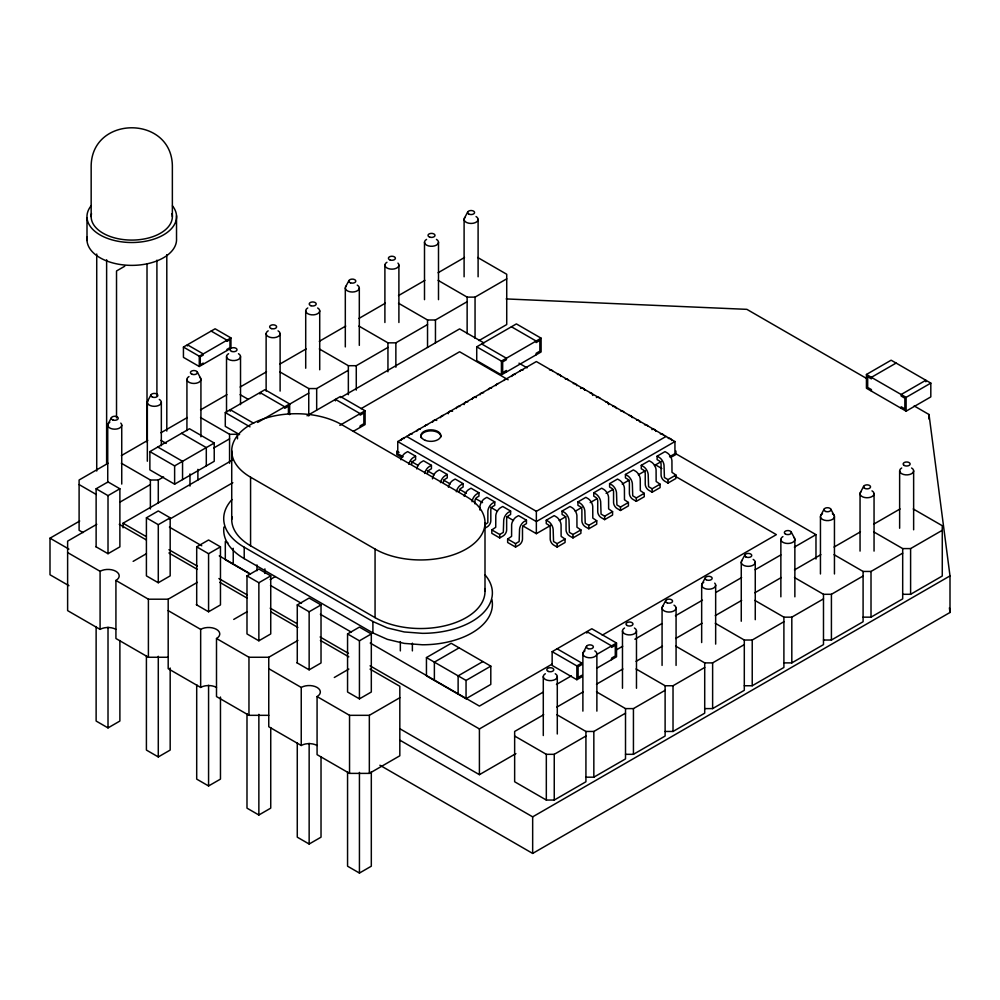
<?xml version="1.0" encoding="UTF-8"?>
<svg xmlns="http://www.w3.org/2000/svg" width="1000" height="1000" viewBox="0 0 1000 1000"><rect width="100%" height="100%" fill="white"/><g stroke="black" fill="none" stroke-linecap="round" stroke-linejoin="round"><path stroke-width="1.5" d="M107.975 424.087L111.363 417.762M147.575 401.238L150.95 394.9M345.55 286.938L348.925 280.6M464.338 218.35L467.713 212.013M583.125 652.688L586.5 646.363M662.312 606.975L665.688 600.638M701.9 584.113L705.288 577.775M741.5 561.25L744.887 554.913M820.688 515.538L824.075 509.2M860.288 492.675L863.662 486.337M124.75 266.225L116.525 270.975L116.525 417.837M183.438 347.075L215.113 328.787L230.95 337.925L230.95 348.212L199.275 366.5L183.438 357.362L183.438 347.075L199.275 356.213L230.95 337.925M108.138 463.237L79.1 480L79.1 530.3L83.062 532.587M121.337 455.625L147.738 440.375M160.938 432.762L187.325 417.525M200.525 409.9L226.925 394.663M240.125 387.038L266.525 371.8M279.713 364.175L306.112 348.938M319.312 341.325L345.712 326.075M358.913 318.463L385.3 303.225M398.5 295.6L424.9 280.363M438.1 272.738L464.5 257.5M149.875 451.6L189.475 428.738L214.225 443.025L214.225 461.312L174.625 484.175L149.875 469.888L149.875 451.6L174.625 465.887L214.225 443.025M239.6 434.625L225.287 426.375L225.287 412.587L264.962 389.688L289.662 403.95L289.662 414.675M96.125 546.85L96.125 488.775L108.012 481.925L119.887 488.775L119.887 546.85L108.012 553.7L95.712 546.6M96.125 488.775L108.012 495.637L119.887 488.775M68.925 585.688L50 574.763L50 538.188L79.713 521.025M257.663 422.425L289.662 403.95M120.013 502.1L150.375 484.575M121.337 463.237L150.375 480L158.287 480L163.575 476.95M213.725 448L229.562 438.85M288.962 404.562L308.75 393.137M279.713 371.8L308.75 388.562L316.675 388.562L348.35 370.275M319.312 348.938L348.35 365.7L356.275 365.7L387.95 347.413M358.913 326.075L387.95 342.837L395.863 342.837L427.537 324.55M398.5 303.225L427.537 319.988L435.462 319.988L467.137 301.7M438.1 280.363L467.137 297.125L475.05 297.125L506.725 278.837M96.788 524.3L67.625 541.138L67.625 610.625L100.087 629.375A11.2 6.463 0 0 1 115.925 629.375M307.025 415.763L340.387 396.5L365.1 410.763L365.1 424.55L353.375 431.312M123.05 527.788L123.05 523.212L232.537 460M340.662 397.575L459.613 328.9L483.913 342.925M146.412 517.812L158.287 510.95L170.175 517.812L170.175 575.875L158.287 582.737L146.412 575.875L146.412 517.812L158.287 524.675L170.175 517.812M169.4 519.312L232.838 482.688M361.075 408.65L459.613 351.763L508.137 379.775M479.012 340.562L506.725 324.55L506.725 274.262L477.7 257.5M339.85 425.337L365.1 410.763M476.725 346.825L516.388 323.913L541.1 338.175L541.1 351.962L501.425 374.875L476.725 360.6L476.725 346.825L501.425 361.087L541.1 338.175M133.15 561.362L146.4 553.713M196.7 604.913L196.7 546.85L208.575 539.987L220.463 546.85L220.463 604.913L208.575 611.775L196.287 604.675M403.15 456.775L397.762 453.675L397.762 441.562L536.35 361.55L674.938 441.562L674.938 453.675L669.55 456.775M196.7 546.85L208.575 553.7L220.463 546.85M411.625 464.188A2.8 1.613 -60 0 1 413.612 460.763L415.588 459.613L415.588 456.188L412.962 457.75A7.013 4.05 -60 0 0 408.825 464.325M67.625 552.562L100.087 571.312A11.2 6.463 0 0 1 115.925 571.312A11.2 6.463 0 0 1 115.925 580.45L148.4 599.2L168.188 599.2L197.35 582.362M427.463 473.338A2.8 1.613 -60 0 1 429.45 469.9L431.425 468.762L431.425 465.337L428.8 466.887A7.013 4.05 -60 0 0 424.663 473.475M246.988 575.875L258.863 569.025L270.738 575.875L270.738 633.938L258.863 640.8L246.988 633.938L246.988 575.875L258.863 582.737L270.738 575.875M443.3 482.475A2.8 1.613 -60 0 1 445.288 479.05L447.262 477.9L447.262 474.475L444.637 476.037A7.013 4.05 -60 0 0 440.5 482.612M270.113 579.575L275.325 576.575M459.137 491.625A2.8 1.613 -60 0 1 461.125 488.188L463.1 487.05L463.1 483.625L460.475 485.175A7.013 4.05 -60 0 0 456.337 491.763M233.725 619.425L246.975 611.775M474.975 503.862L474.975 500.763A2.8 1.613 -60 0 1 476.962 497.337L478.938 496.188L478.938 492.762L476.312 494.325A7.013 4.05 -60 0 0 472.05 501.712M297.275 662.975L297.275 604.913L309.15 598.05L321.025 604.913L321.025 662.975L309.15 669.837L296.863 662.738M485.037 528.1L487.35 526.775A4.9 2.825 -60 0 0 490.812 520.763L490.812 509.913A2.8 1.613 -60 0 1 492.8 506.475L494.775 505.337L494.775 501.912L492.15 503.462A7.013 4.05 -60 0 0 487.887 510.85L487.825 522.638L485.012 524.688M96.125 626.587L96.125 721.038L108.012 727.9L119.887 721.038L119.887 640.525M297.275 604.913L309.15 611.763L321.025 604.913M510.613 511.05L507.987 512.612A7.013 4.05 -60 0 0 503.725 520L503.312 532.388L499.725 534.487L491.812 529.913L491.812 533.337L499.725 537.913L503.188 535.913A4.9 2.825 -60 0 0 506.65 529.913L506.65 519.05A2.8 1.613 -60 0 1 508.638 515.625L510.613 514.487L510.613 511.05L502.7 506.475L500.075 508.038A7.013 4.05 -60 0 0 495.8 515.425L495.725 527.3L491.812 529.913M168.188 610.625L200.662 629.375A11.2 6.463 0 0 1 216.5 629.375A11.2 6.463 0 0 1 216.5 638.513L248.962 657.262L268.762 657.262L297.925 640.425M406.65 436.438L536.35 511.325L666.062 436.438M526.45 520.2L523.825 521.75A7.013 4.05 -60 0 0 519.562 529.15L519.15 541.525L515.562 543.625L507.65 539.05L507.65 542.487L515.562 547.062L519.025 545.062A4.9 2.825 -60 0 0 522.487 539.05L522.487 528.2A2.8 1.613 -60 0 1 524.475 524.763L526.45 523.625L526.45 520.2L518.538 515.625L515.913 517.188A7.013 4.05 -60 0 0 511.637 524.575L511.587 536.362L507.65 539.05M674.938 441.562L536.35 521.575L397.762 441.562M347.562 633.938L359.438 627.087L371.312 633.938L371.312 692.013L359.438 698.863L347.562 692.013L347.562 633.938L359.438 640.8L371.312 633.938M546.25 520.2L554.175 515.625L556.8 517.188A7.013 4.05 60 0 1 561.062 524.575L561.125 536.362L565.062 539.05L565.062 542.487L557.137 547.062L553.675 545.062A4.9 2.825 60 0 1 550.212 539.05L550.212 528.2A2.8 1.613 60 0 0 548.225 524.763L546.25 523.625L546.25 520.2L548.875 521.75A7.013 4.05 60 0 1 553.138 529.15L553.55 541.525L557.137 543.625L565.062 539.05M562.087 511.05L570.013 506.475L572.638 508.038A7.013 4.05 60 0 1 576.9 515.425L576.962 527.212L580.9 529.913L580.9 533.337L572.975 537.913L569.513 535.913A4.9 2.825 60 0 1 566.05 529.913L566.05 519.05A2.8 1.613 60 0 0 564.062 515.625L562.087 514.487L562.087 511.05L564.712 512.612A7.013 4.05 60 0 1 568.987 520L569.388 532.388L572.975 534.487L580.9 529.913M577.925 501.912L585.85 497.337L588.475 498.9A7.013 4.05 60 0 1 592.737 506.287L592.8 518.075L596.737 520.763L596.737 524.2L588.812 528.775L585.35 526.775A4.9 2.825 60 0 1 581.888 520.763L581.888 509.913A2.8 1.613 60 0 0 579.913 506.475L577.925 505.337L577.925 501.912L580.55 503.462A7.013 4.05 60 0 1 584.825 510.85L585.225 523.237L588.812 525.337L596.737 520.763M593.763 492.762L601.688 488.188L604.312 489.75A7.013 4.05 60 0 1 608.575 497.137L608.638 508.925L612.575 511.625L612.575 515.05L604.65 519.625L601.188 517.625A4.9 2.825 60 0 1 597.725 511.625L597.725 500.763A2.8 1.613 60 0 0 595.75 497.337L593.763 496.188L593.763 492.762L596.388 494.325A7.013 4.05 60 0 1 600.662 501.712L601.062 514.1L604.65 516.2L612.575 511.625M609.6 483.625L617.525 479.05L620.15 480.6A7.013 4.05 60 0 1 624.412 488L624.475 499.787L628.413 502.475L628.413 505.913L620.487 510.475L617.025 508.475A4.9 2.825 60 0 1 613.562 502.475L613.562 491.625A2.8 1.613 60 0 0 611.587 488.188L609.6 487.05L609.6 483.625L612.225 485.175A7.013 4.05 60 0 1 616.5 492.562L616.9 504.95L620.487 507.05L628.413 502.475M625.438 474.475L633.362 469.9L635.988 471.463A7.013 4.05 60 0 1 640.25 478.85L640.312 490.637L644.25 493.338L644.25 496.763L636.325 501.337L632.863 499.338A4.9 2.825 60 0 1 629.4 493.338L629.4 482.475A2.8 1.613 60 0 0 627.425 479.05L625.438 477.9L625.438 474.475L628.062 476.037A7.013 4.05 60 0 1 632.337 483.425L632.737 495.812L636.325 497.912L644.25 493.338M641.275 465.337L649.2 460.763L651.825 462.312A7.013 4.05 60 0 1 656.087 469.712L656.15 481.488L660.088 484.188L660.088 487.625L652.163 492.188L648.7 490.188A4.9 2.825 60 0 1 645.238 484.188L645.238 473.338A2.8 1.613 60 0 0 643.263 469.9L641.275 468.762L641.275 465.337L643.9 466.887A7.013 4.05 60 0 1 648.175 474.275L648.575 486.662L652.163 488.762L660.088 484.188M657.113 456.188L665.037 451.613L667.663 453.175A7.013 4.05 60 0 1 671.925 460.562L671.988 472.35L675.925 475.05L675.925 478.475L668 483.05L664.538 481.05A4.9 2.825 60 0 1 661.075 475.05L661.075 464.188A2.8 1.613 60 0 0 659.1 460.763L657.113 459.613L657.113 456.188L659.75 457.75A7.013 4.05 60 0 1 664.013 465.138L664.412 477.525L668 479.625L675.925 475.05M522.9 525.913L536.35 533.675L551.15 525.138M559.163 520.513L565.95 516.587M575.275 511.213L582.1 507.262M590.175 502.612L596.9 498.725M606.138 493.387L613.038 489.4M622.238 484.087L629.188 480.075M638.35 474.787L645.337 470.763M654.45 465.5L661.475 461.438M146.412 655.625L146.412 750.075L158.287 756.938L170.175 750.075L170.175 668.012M334.3 677.487L348.862 669.075M866.438 374.475L891.137 360.2L930.812 383.113L930.812 396.9L906.112 411.163L866.438 388.25L866.438 374.475L906.112 397.375L930.812 383.113M896.1 363.075L871.4 377.337L871.4 378.862L867.675 376.712L867.675 387.438L871.4 389.588L871.4 391.112M426.45 657.575L451.2 643.288L490.8 666.137L490.8 684.425L466.05 698.713L426.45 675.863L426.45 657.575L466.05 680.425L490.8 666.137M196.7 684.65L196.7 779.112L208.575 785.962L220.463 779.112L220.463 697.038M459.113 647.85L434.375 662.138L434.375 680.425M268.762 668.688L301.238 687.438A11.2 6.463 0 0 1 317.075 687.438A11.2 6.463 0 0 1 317.075 696.575L349.538 715.325L369.338 715.325L399.825 697.725M482.875 661.575L458.125 675.863L458.125 694.15M246.988 713.688L246.988 808.138L258.863 815L270.738 808.138L270.738 727.625M557.112 648.8L581.812 663.062L581.812 664.587L578.1 666.737L578.1 677.463L581.812 675.312L581.812 676.85L576.85 679.712L552.15 665.45L552.15 651.663L591.825 628.75L616.525 643.025L616.525 656.8L596.688 668.263M552.3 664.013L479.412 706.087L370.225 643.05M602.25 635.175L776.375 534.637L675.275 476.275M317.075 696.575L317.075 754.65L349.538 773.388L369.338 773.388L399.825 755.788L399.825 686.287L370.062 669.112M552.15 651.663L576.85 665.925L581.812 663.062M596.688 654.475L616.525 643.025M370.075 665.825L479.412 728.95L542.938 692.275M556.45 684.475L571.325 675.888M615.925 650.138L622.688 646.237M634.85 639.212L661.888 623.6M675.4 615.8L702.438 600.188M715.95 592.388L741.625 577.562M755.15 569.75L780.825 554.925M794.35 547.125L815.975 534.637L815.975 559.025M297.275 742.725L297.275 837.175L309.15 844.025L321.025 837.175L321.025 756.65M543.688 714.7L514.65 731.462L514.65 781.762L546.325 800.05L554.25 800.05L585.925 781.762L585.925 731.462L556.888 714.7M556.888 707.075L583.288 691.838M596.475 684.225L622.875 668.975M636.075 661.363L662.475 646.125M675.675 638.5L702.062 623.263M715.263 615.638L741.663 600.4M754.862 592.775L781.263 577.537M794.463 569.925L820.85 554.675M834.05 547.062L860.45 531.825M873.65 524.2L900.05 508.963M399.775 728.688L479.412 774.675L515.9 753.6M514.65 736.038L546.325 754.325L554.25 754.325L585.925 736.038M585.925 731.462L593.837 731.462L625.513 713.175M596.475 691.838L625.513 708.6L633.438 708.6L665.113 690.312M636.075 668.975L665.113 685.75L673.025 685.75L704.712 667.463M675.675 646.125L704.712 662.887L712.625 662.887L744.3 644.6M715.263 623.263L744.3 640.025L752.225 640.025L783.9 621.737M754.862 600.4L783.9 617.163L791.812 617.163L823.487 598.875M794.463 577.537L823.487 594.3L831.413 594.3L863.088 576.013M834.05 554.675L863.088 571.45L871.012 571.45L902.688 553.15M873.65 531.825L902.688 548.587L910.6 548.587L942.275 530.3M347.562 771.75L347.562 866.2L359.438 873.062L371.312 866.2L371.312 771.75M585.925 777.188L593.837 777.188L625.513 758.9L625.513 708.6M625.513 754.325L633.438 754.325L665.113 736.038L665.113 685.75M665.113 731.462L673.025 731.462L704.712 713.175L704.712 662.887M704.712 708.6L712.625 708.6L744.3 690.312L744.3 640.025M744.3 685.75L752.225 685.75L783.9 667.463L783.9 617.163M783.9 662.887L791.812 662.887L823.487 644.6L823.487 594.3M823.487 640.025L831.413 640.025L863.088 621.737L863.088 571.45M863.088 617.163L871.012 617.163L902.688 598.875L902.688 548.587M902.688 594.3L910.6 594.3L942.275 576.013L942.275 525.725L913.238 508.963M400.175 740.35L532.663 816.85L950 575.9L929.013 414.513L914.175 405.938M379.888 765.225L532.663 853.425L950 612.475L950 575.9M200.525 417.525L229.562 434.288L237.488 434.288L237.488 438.85M115.925 580.45L115.925 638.513L148.4 657.262L168.188 657.262M216.5 638.513L216.5 696.575L248.962 715.325L268.762 715.325M506.163 298.925L746.875 309.35L866.95 378.675M231.988 499.575A70 40.412 0 0 0 244.213 547.212L372.9 621.512L387.4 627.925L404.275 631.962L422.388 633.337A70 40.412 0 0 0 485.163 575.05M223.912 527.062A70 40.412 0 0 0 244.213 558.638L372.9 632.938L387.4 639.362L404.275 643.4L422.388 644.775A70 40.412 0 0 0 491.95 599.837M511.438 326.775L536.138 341.037L536.138 342.575L539.862 340.425L539.862 351.15L536.138 353.3L536.138 354.825M519 363.188L527.1 367.863M675.588 453.587L815.975 534.637M481.675 343.963L506.388 358.225L506.388 359.75L502.663 361.9L502.663 372.625L506.388 370.475L506.388 372M655.062 464.6L661.8 468.488M211.15 331.075L226.988 340.213L226.988 341.362L229.963 339.637L229.963 347.638L226.988 349.363L226.988 350.5M415.588 456.188L407.663 451.613L405.037 453.175A7.013 4.05 -60 0 0 400.9 459.762M431.425 465.337L423.5 460.763L420.875 462.312A7.013 4.05 -60 0 0 416.737 468.9M447.262 474.475L439.338 469.9L436.712 471.463A7.013 4.05 -60 0 0 432.45 478.85M463.1 483.625L455.188 479.05L452.55 480.6A7.013 4.05 -60 0 0 448.413 487.188M478.938 492.762L471.025 488.188L468.387 489.75A7.013 4.05 -60 0 0 464.25 496.337M494.775 501.912L486.863 497.337L484.225 498.9A7.013 4.05 -60 0 0 479.963 506.287L479.925 510.037M399.025 452.337L396.775 451.05L396.775 454.475L400.238 456.475A4.9 2.825 60 0 0 402.35 456.863M411.225 461.438L418.25 465.5M427.362 470.763L434.363 474.787M443.512 480.075L450.238 483.963M459.663 489.4L466.388 493.288M475.8 498.725L482.537 502.612M490.6 507.262L497.438 511.213M506.75 516.587L513.538 520.513M240.125 394.663L248.038 399.225M253.65 423.237L230.25 409.725L230.25 411.25M225.287 412.587L250 426.85M181.55 433.312L206.3 447.6L206.3 465.887M250.575 477.188L375.062 549.062A64.4 37.175 0 0 0 466.138 549.062A64.4 37.175 0 0 0 466.138 496.475L341.65 424.613A64.4 37.175 0 0 0 250.575 424.613A64.4 37.175 0 0 0 250.575 477.188L250.575 545.775L375.062 617.638A64.4 37.175 0 0 0 447.45 625.15A64.4 37.175 0 0 0 484.825 588.587M160.938 440.375L166.213 443.425M157.8 447.025L182.55 461.312L182.55 479.6M227.95 542.962L225.312 541.438L225.312 559.725L250.387 574.212M169.387 527.1L201.737 545.775M219.262 555.9L248.912 573.013M270.487 585.462L301.488 603.362M320.35 614.263L351.362 632.163M79.1 484.575L96.263 494.487M123.05 523.212L146 536.462M168.95 549.7L197.3 566.075M218.888 578.538L247.237 594.913M270.188 608.15L297.188 623.737M320.125 636.987L348.475 653.35M119.262 524.312L146.312 539.925M168.912 552.975L197.325 569.388M219.825 582.375L246.887 598M270.837 611.825L297.9 627.45M320.4 640.438L348.812 656.838M50 538.188L68.925 549.113M216.5 687.438A11.2 6.463 0 0 0 200.662 687.438L168.188 668.688L168.188 599.2M317.075 745.5A11.2 6.463 0 0 0 301.238 745.5L268.762 726.75L268.762 657.262M830.837 509.2L834.212 515.538M791.237 532.062L794.613 538.387M197.312 372.038L200.688 378.375M949.4 607.863L950 612.475M929.013 414.513L929.013 419.087M925.85 381.775L925.85 380.25L901.15 394.513L901.15 396.037L904.862 398.188L904.862 408.913L901.15 406.763L901.15 408.3M913.637 470.863L913.637 529.8M910.6 548.587L910.6 594.3M906.112 397.375L906.112 411.163M899.638 470.863L899.638 528.25M874.05 493.725L874.05 551.1M871.012 571.45L871.012 617.163M860.05 493.725L860.05 551.1M834.45 516.575L834.45 573.962M831.413 594.3L831.413 640.025M820.45 516.575L820.45 573.962M794.862 539.438L794.862 596.825M791.812 617.163L791.812 662.887M780.863 539.438L780.863 596.825M755.263 562.3L755.263 619.688M752.225 640.025L752.225 685.75M741.263 562.3L741.263 621.237M715.662 585.163L715.662 644.1M712.625 662.887L712.625 708.6M701.663 585.163L701.663 642.55M676.075 608.025L676.075 665.413M675.925 451.05L675.925 454.475L672.463 456.475A4.9 2.825 -60 0 1 670.35 456.863M673.025 685.75L673.025 731.462M668 479.625L668 483.05M662.075 608.025L662.075 665.413M652.163 488.762L652.163 492.188M636.475 630.875L636.475 688.263M636.325 497.912L636.325 501.337M633.438 708.6L633.438 754.325M622.475 630.875L622.475 688.263M620.487 507.05L620.487 510.475M611.562 659.663L611.562 658.138L615.288 655.987L615.288 645.263L611.562 647.412L611.562 645.888L586.862 631.613L586.862 633.15M604.65 516.2L604.65 519.625M596.875 653.737L596.875 711.125M593.837 731.462L593.837 777.188M588.812 525.337L588.812 528.775M582.888 653.737L582.888 711.125M576.85 665.925L576.85 679.712M572.975 534.487L572.975 537.913M557.288 676.6L557.288 733.988M557.137 543.625L557.137 547.062M554.25 754.325L554.25 800.05M546.325 754.325L546.325 800.05M543.288 676.6L543.288 735.537M536.35 511.325L536.35 533.675M532.663 816.85L532.663 853.425M515.562 543.625L515.562 547.062M501.425 361.087L501.425 374.875M499.725 534.487L499.725 537.913M485 522.775L485 591.35M479.412 728.95L479.412 774.675M478.1 219.4L478.1 276.788M475.05 297.125L475.05 338.275M467.137 297.125L467.137 333.7M466.05 680.425L466.05 698.713M464.1 219.4L464.1 276.788M438.5 242.262L438.5 299.65M435.462 319.988L435.462 342.837M427.537 319.988L427.537 347.413M424.5 242.262L424.5 299.65M412.375 643.15L412.375 650.9M400.337 641.6L400.337 650.9M398.9 265.113L398.9 322.5M395.863 342.837L395.863 367.225M387.95 342.837L387.95 371.8M384.9 265.113L384.9 322.5M375.062 549.062L375.062 617.638M372.9 621.512L372.9 632.938M369.338 715.325L369.338 773.388M360.138 427.413L360.138 425.875L363.862 423.725L363.862 413.013L360.138 415.15L360.138 413.625L335.425 399.363L335.425 400.887M359.312 287.975L359.312 345.363M359.438 640.8L359.438 698.863M359.438 772.412L359.438 873.062M356.275 365.7L356.275 390.087M349.538 715.325L349.538 773.388M348.35 365.7L348.35 394.663M345.312 287.975L345.312 346.912M319.713 310.837L319.713 369.775M316.675 388.562L316.675 409.9M309.15 611.763L309.15 669.837M309.15 743.388L309.15 844.025M308.75 388.562L308.75 416M305.712 310.837L305.712 368.225M301.238 687.438L301.238 745.5M288.425 413.85L288.425 406.2L284.713 408.338L284.713 406.812L260 392.55L260 394.075M280.113 333.7L280.113 391.087M266.125 333.7L266.125 391.087M264.9 568.875L264.9 573.45M258.863 582.737L258.863 640.8M258.863 714.35L258.863 815M256.988 564.925L256.988 570.737M248.962 657.262L248.962 715.325M244.213 547.212L244.213 558.638M240.525 356.562L240.525 404.637M233.225 548.3L233.225 564.3M231.725 450.9L231.725 519.475M229.562 434.288L229.562 463.237M226.525 356.562L226.525 412.4M208.575 553.7L208.575 611.775M208.575 685.312L208.575 785.962M203.238 364.212L203.238 363.075L200.263 364.787L200.263 356.788L203.238 355.075L203.238 353.925L187.4 344.787L187.4 345.925M200.925 379.412L200.925 436.8M200.662 629.375L200.662 687.438M199.275 356.213L199.275 366.5M197.887 469.338L197.887 480M189.975 473.913L189.975 486.1M186.925 379.412L186.925 430.6M176.525 215.688L176.525 238.538A44.8 25.863 0 0 1 130.512 265.363A44.8 25.863 0 0 1 87.163 237.1M174.625 465.887L174.625 484.175M172.362 216.65L172.362 167.5C173.3 114.562 90.225 114.562 91.163 167.5L91.163 216.65M166.8 254.662L166.8 431.075M161.337 402.275L161.337 445.712M158.287 480L158.287 502.863M158.287 524.675L158.287 582.737M158.287 656.287L158.287 756.938M156.912 260.163L156.912 396.087M150.375 480L150.375 508.963M148.4 599.2L148.4 657.262M147.338 402.275L147.338 461.213M147.012 263.812L147.012 441.925M121.737 425.138L121.737 484.075M108.012 495.637L108.012 553.7M108.012 627.25L108.012 727.9M107.737 425.138L107.737 482.525M106.625 259.75L106.625 464.263M100.087 571.312L100.087 629.375M96.725 254.025L96.725 471.037M87 217.625L87 240.487M397.962 263.1A7 4.037 0 0 1 395.925 268.425A7 4.037 0 0 1 386.538 267.712A7 4.037 0 0 1 386.95 262.262M278.062 330.838A7 4.037 0 0 1 278.062 336.55A7 4.037 0 0 1 268.175 336.55A7 4.037 0 0 1 268.175 330.838M238.475 353.7A7 4.037 0 0 1 238.475 359.412A7 4.037 0 0 1 228.575 359.412A7 4.037 0 0 1 228.575 353.7M476.05 216.537A7 4.037 0 0 1 476.463 222A7 4.037 0 0 1 467.075 222.712A7 4.037 0 0 1 465.037 217.375M199.988 377.4A7 4.037 0 0 1 197.938 382.725A7 4.037 0 0 1 188.562 382.013A7 4.037 0 0 1 188.975 376.562M159.288 399.425A7 4.037 0 0 1 159.7 404.875A7 4.037 0 0 1 150.312 405.588A7 4.037 0 0 1 148.275 400.262M357.262 285.125A7 4.037 0 0 1 357.675 290.575A7 4.037 0 0 1 348.3 291.288A7 4.037 0 0 1 346.25 285.963M120.8 423.113A7 4.037 0 0 1 118.75 428.45A7 4.037 0 0 1 109.375 427.738A7 4.037 0 0 1 109.787 422.275M436.45 239.4A7 4.037 0 0 1 436.45 245.113A7 4.037 0 0 1 426.55 245.113A7 4.037 0 0 1 426.55 239.4M317.663 307.975A7 4.037 0 0 1 317.663 313.7A7 4.037 0 0 1 307.762 313.7A7 4.037 0 0 1 307.762 307.975M832.4 513.725A7 4.037 0 0 1 832.4 519.438A7 4.037 0 0 1 822.5 519.438A7 4.037 0 0 1 822.5 513.725M714.725 583.138A7 4.037 0 0 1 712.688 588.475A7 4.037 0 0 1 703.3 587.762A7 4.037 0 0 1 703.713 582.3M674.025 605.163A7 4.037 0 0 1 674.438 610.612A7 4.037 0 0 1 665.062 611.325A7 4.037 0 0 1 663.012 606M911.587 468A7 4.037 0 0 1 911.587 473.713A7 4.037 0 0 1 901.7 473.713A7 4.037 0 0 1 901.7 468M634.425 628.025A7 4.037 0 0 1 634.425 633.737A7 4.037 0 0 1 624.525 633.737A7 4.037 0 0 1 624.525 628.025M594.825 650.888A7 4.037 0 0 1 594.825 656.6A7 4.037 0 0 1 584.938 656.6A7 4.037 0 0 1 584.938 650.888M793.925 537.413A7 4.037 0 0 1 791.875 542.75A7 4.037 0 0 1 782.5 542.038A7 4.037 0 0 1 782.913 536.587M555.237 673.737A7 4.037 0 0 1 555.237 679.463A7 4.037 0 0 1 545.337 679.463A7 4.037 0 0 1 545.337 673.737M872 490.863A7 4.037 0 0 1 872.412 496.312A7 4.037 0 0 1 863.037 497.025A7 4.037 0 0 1 860.987 491.7M753.213 559.438A7 4.037 0 0 1 753.625 564.9A7 4.037 0 0 1 744.25 565.612A7 4.037 0 0 1 742.2 560.275M250.575 545.775A64.4 37.175 0 0 1 231.9 516.712M573.275 383.625A7.013 4.05 -60 0 1 576.775 385.65M565.35 379.05A7.013 4.05 -60 0 1 568.65 380.487M440.5 417.65A7.013 4.05 60 0 1 443.387 415.513M432.575 422.225A7.013 4.05 60 0 1 436.712 420.425M488.212 389.637A7.013 4.05 60 0 1 491.512 388.2M480.087 394.787A7.013 4.05 60 0 1 483.6 392.775M504.062 380.487A7.013 4.05 60 0 1 507.35 379.05M495.925 385.65A7.013 4.05 60 0 1 498.237 383.512M519.9 371.35A7.013 4.05 60 0 1 523.188 369.913M511.763 376.5A7.013 4.05 60 0 1 515.275 374.487M668.3 438.488A7.013 4.05 -60 0 1 671.8 440.513M660.375 433.913A7.013 4.05 -60 0 1 663.675 435.35M472.175 399.363A7.013 4.05 60 0 1 472.375 398.775M472.663 398.275A7.013 4.05 60 0 1 476.312 397.562M464.125 404.6A7.013 4.05 60 0 1 467.762 401.912M636.625 420.2A7.013 4.05 -60 0 1 640.125 422.225M629.312 415.513A7.013 4.05 -60 0 1 632.212 417.65M620.788 411.062A7.013 4.05 -60 0 1 624.075 412.488M612.863 406.488A7.013 4.05 -60 0 1 616.375 408.512M456.337 408.512A7.013 4.05 60 0 1 456.538 407.925M456.825 407.413A7.013 4.05 60 0 1 459.837 406.488M448.288 413.738A7.013 4.05 60 0 1 448.413 413.075M448.625 412.488A7.013 4.05 60 0 1 452.55 411.275M421.125 437.725A9.963 5.75 0 0 1 430.238 430.863A9.963 5.75 0 0 1 440.838 436.975M424.862 426.213A7.013 4.05 60 0 1 427.55 424.663M416.737 431.375A7.013 4.05 60 0 1 420.238 429.35M557.438 374.487A7.013 4.05 -60 0 1 560.938 376.5M549.513 369.913A7.013 4.05 -60 0 1 552.812 371.35M589.725 392.65A7.013 4.05 -60 0 1 592.737 395.45M580.55 388.425A7.013 4.05 -60 0 1 584.688 390.225M409.025 435.35A7.013 4.05 60 0 1 412.325 433.913M400.9 440.513A7.013 4.05 60 0 1 404.4 438.488M651.825 429.562A7.013 4.05 -60 0 1 655.962 431.375M644.538 424.775A7.013 4.05 -60 0 1 647.837 426.213M605.562 401.8A7.013 4.05 -60 0 1 608.237 403.35M608.45 403.938A7.013 4.05 -60 0 1 608.575 404.6M596.388 397.562A7.013 4.05 -60 0 1 600.037 398.275M172.475 205.863A44.8 25.863 0 0 1 131.488 242.512A44.8 25.863 0 0 1 91.275 205.588M172.013 213.6A40.6 23.438 0 0 1 131.762 240.087A40.6 23.438 0 0 1 91.512 213.6M390.15 260.012A3.5 2.025 0 0 0 395.4 258.263A3.5 2.025 0 0 0 390.15 256.512A3.5 2.025 0 0 0 390.15 260.012M271.375 328.587A3.5 2.025 0 0 0 276.625 326.838A3.5 2.025 0 0 0 271.375 325.087A3.5 2.025 0 0 0 271.375 328.587M231.775 351.45A3.5 2.025 0 0 0 237.025 349.7A3.5 2.025 0 0 0 231.775 347.95A3.5 2.025 0 0 0 231.775 351.45M468.625 213.962A3.5 2.025 0 0 0 474.475 213.062A3.5 2.025 0 0 0 470.188 210.588A3.5 2.025 0 0 0 468.625 213.962M192.175 374.312A3.5 2.025 0 0 0 197.425 372.562A3.5 2.025 0 0 0 192.175 370.812A3.5 2.025 0 0 0 192.175 374.312M152.587 397.175A3.5 2.025 0 0 0 157.838 395.425A3.5 2.025 0 0 0 152.587 393.675A3.5 2.025 0 0 0 152.587 397.175M350.562 282.875A3.5 2.025 0 0 0 355.812 281.125A3.5 2.025 0 0 0 350.562 279.375A3.5 2.025 0 0 0 350.562 282.875M112.987 420.025A3.5 2.025 0 0 0 118.238 418.275A3.5 2.025 0 0 0 112.987 416.525A3.5 2.025 0 0 0 112.987 420.025M429.75 237.15A3.5 2.025 0 0 0 435 235.4A3.5 2.025 0 0 0 429.75 233.65A3.5 2.025 0 0 0 429.75 237.15M310.963 305.725A3.5 2.025 0 0 0 316.212 303.975A3.5 2.025 0 0 0 310.963 302.225A3.5 2.025 0 0 0 310.963 305.725M825.7 511.475A3.5 2.025 0 0 0 830.95 509.725A3.5 2.025 0 0 0 825.7 507.975A3.5 2.025 0 0 0 825.7 511.475M706.188 579.725A3.5 2.025 0 0 0 712.05 578.825A3.5 2.025 0 0 0 707.763 576.35A3.5 2.025 0 0 0 706.188 579.725M667.325 602.913A3.5 2.025 0 0 0 672.575 601.163A3.5 2.025 0 0 0 667.325 599.412A3.5 2.025 0 0 0 667.325 602.913M904.163 465.425A3.5 2.025 0 0 0 910.025 464.525A3.5 2.025 0 0 0 905.738 462.05A3.5 2.025 0 0 0 904.163 465.425M627 625.45A3.5 2.025 0 0 0 632.863 624.55A3.5 2.025 0 0 0 628.575 622.075A3.5 2.025 0 0 0 627 625.45M588.138 648.637A3.5 2.025 0 0 0 593.375 646.888A3.5 2.025 0 0 0 588.138 645.138A3.5 2.025 0 0 0 588.138 648.637M785.387 534.012A3.5 2.025 0 0 0 791.237 533.1A3.5 2.025 0 0 0 786.95 530.625A3.5 2.025 0 0 0 785.387 534.012M548.538 671.488A3.5 2.025 0 0 0 553.787 669.737A3.5 2.025 0 0 0 548.538 667.987A3.5 2.025 0 0 0 548.538 671.488M864.575 488.288A3.5 2.025 0 0 0 870.425 487.388A3.5 2.025 0 0 0 866.137 484.913A3.5 2.025 0 0 0 864.575 488.288M745.788 556.875A3.5 2.025 0 0 0 751.637 555.962A3.5 2.025 0 0 0 747.362 553.488A3.5 2.025 0 0 0 745.788 556.875M425.363 440.387A9.963 5.75 0 0 0 440.838 435.975A9.963 5.75 0 0 0 426.488 430.438A9.963 5.75 0 0 0 425.363 440.387"/></g></svg>
